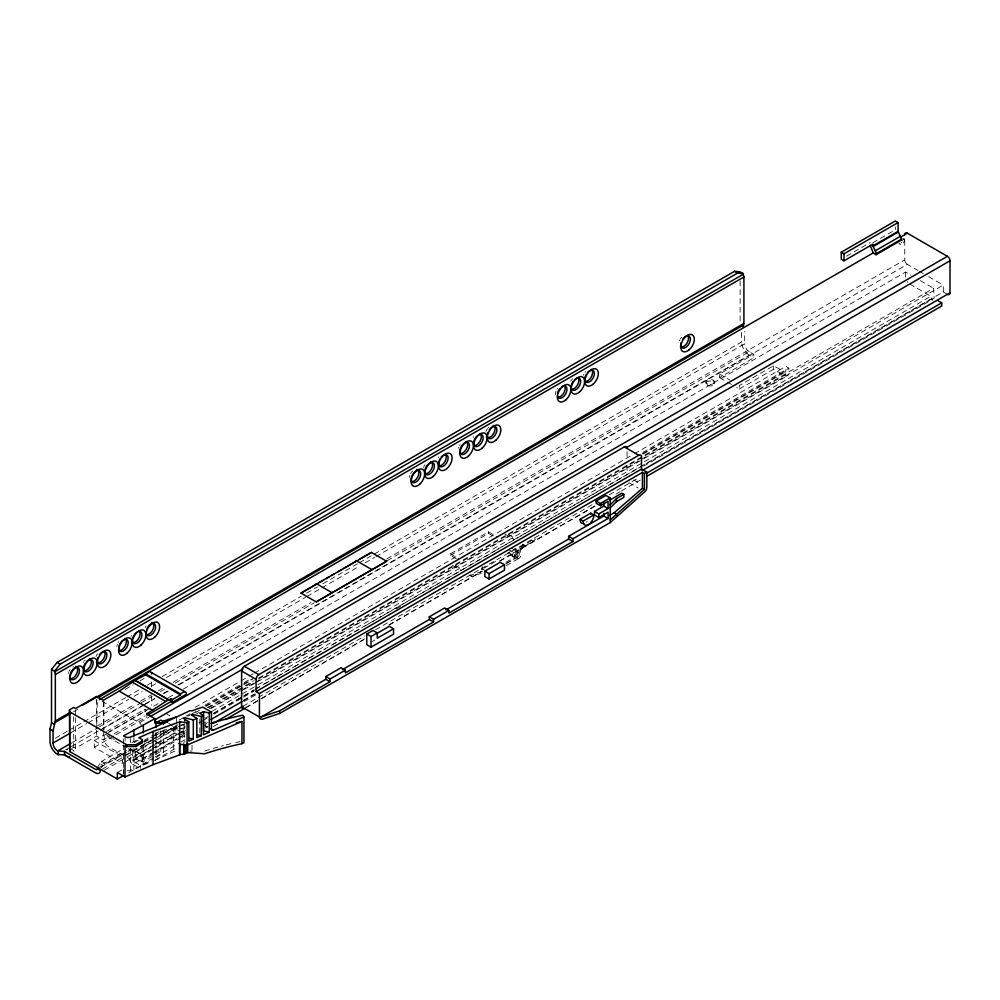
<?xml version="1.0" encoding="UTF-8"?>
<svg xmlns="http://www.w3.org/2000/svg" width="1000" height="1000" viewBox="0 0 1000 1000"><rect width="100%" height="100%" fill="white"/><g stroke="black" fill="none" stroke-linecap="round" stroke-linejoin="round"><path stroke-width="0.75" stroke-dasharray="5 3.75" d="M903.812 238.337A3.45 1.988 -60 0 1 904.262 238.787L904.5 240.375A3.45 1.988 -60 0 1 902.475 243.888A3.45 1.988 -60 0 1 899.912 243.85M97.225 768.037L99.812 763.55L101.8 762.4L104.838 764.163L104.838 763.012L126.475 750.525M101.562 767.55L102.863 765.3L99.812 763.55M514.338 555.1L524.925 544.062L524.925 545.638L514.338 556.675L516.312 557.825A6.037 3.487 60 0 0 520.588 555.363L520.588 548.587L533.337 541.225L535.438 539.138L534.062 538.337L531.975 540.425L519.212 547.8L519.212 554.575A4.088 2.362 60 0 1 516.312 556.237L514.338 555.1L514.338 556.675M163.475 730.225L163.475 752.575L155.975 757.738L155.975 732.163M846.525 256.2L870.212 242.537M872.862 242.763L895.35 229.775L895.35 226.85M73.513 711.812L78.925 708.7M96.737 724.875L97.35 700.837M125.125 689.412L133.075 684.825M139.7 681L146.325 677.175M55.4 738.175L67.562 731.15M68.913 730.375L82.425 722.575M83.775 721.8L125.65 697.625M127 696.838L140.5 689.038M147.262 685.138L154.012 681.237M162.125 676.562L301.25 596.237M306.663 593.112L317.462 586.875M322.875 583.75L357.987 563.475M359.338 562.7L372.85 554.9M374.2 554.113L741.625 341.987L741.625 329.8M70.612 732.913L86.812 723.55M88.162 722.775L128.688 699.375M134.1 696.263L142.2 691.575M151.662 686.125L155.712 683.775M166.513 677.537L305.65 597.212M307 596.438L320.513 588.638M321.863 587.85L359.688 566.013M365.087 562.9L374.55 557.438M375.9 556.663L744.675 343.75L744.675 331.55M97.35 726L135.213 704.137M140.625 701.012L151.45 694.762M158.212 690.863L163.612 687.738M173.088 682.275L311.038 602.625M386.775 558.9L904.75 259.85L904.75 237.638M72.475 742.387L98.138 727.575M99.488 726.787L140.013 703.4M141.375 702.613L152.175 696.375M160.275 691.7L165.688 688.575M175.138 683.112L314.275 602.788M387.225 560.675L749.25 351.662L753.812 354.3L753.812 357.812L719.538 377.612L719.538 374.087L753.812 354.3M65.725 749.812L69.775 747.463M71.125 746.688L100.85 729.525M102.2 728.75L144.075 704.575M145.425 703.787L154.875 698.337M162.987 693.65L168.388 690.537M177.838 685.075L749.25 355.175L753.812 357.812M100.675 730.05L142.562 705.875M143.912 705.088L154.725 698.85M164.188 693.388L168.238 691.05M179.05 684.812L907.35 264.337L918 270.487M71.6 748.35L73.688 747.138L75.562 748.225L96.587 736.087L103.325 739.975L108.713 736.862M106.587 731.425L145.062 709.212L146.888 710.263L109.15 732.05M108.287 732.387L161.55 701.625M168.325 697.725L175.087 693.825M183.2 689.137L905.55 272.087L910.9 275.175M94.325 740.612L122.438 756.838L122.438 763.5L94.325 747.275L94.325 740.612L103.763 735.163M114.1 733.763L145.062 715.875M94.325 747.275L114.55 735.6M115.887 734.825L146.888 716.925L146.888 712.925M102 701.237L139.388 722.825L148.85 717.362M739.338 389.038L773.625 369.25L784.287 375.412A6.463 3.738 60 0 0 788.85 372.775L788.85 368.113L785.812 366.35L785.812 371.012A2.15 1.25 60 0 1 784.287 371.887L773.625 365.737L739.338 385.525L739.338 389.038L736.7 387.512M456.413 558.862L450.425 555.4L450.425 553.825L488.512 531.838L496.887 536.675M450.425 555.4L488.512 533.413L493.3 536.175M101.8 762.4L101.8 761.263L123.425 748.775M134.238 742.525L138.3 740.188M195.075 707.412L239.675 681.65M241.038 680.875L247.787 676.975M249.137 676.188L253.2 673.85M254.55 673.062L633.05 454.538M634.4 453.762L785.812 366.35M144.05 740.387L153.512 734.925M154.863 734.137L160.263 731.025M179.188 720.088L184.6 716.975M185.95 716.188L190 713.85M204.875 705.263L242.725 683.413M244.075 682.625L250.837 678.725M642.862 452.4L788.85 368.113M98.575 767.775L131.05 749.038M143.225 742L151.337 737.312M152.525 736.637L166.225 728.725M187.688 716.325L190.575 714.663M191.75 713.988L197.162 710.863M205.275 706.175L252.8 678.737M642.237 453.9L785.812 371.012M100.838 767.2L126.538 752.362M127.9 751.587L133.3 748.462M144.125 742.212L153.6 736.737M154.95 735.962L169.838 727.375M195.538 712.525L199.587 710.188M206.363 706.275L242.887 685.188M244.237 684.412L252.35 679.725M643.312 454L785.362 372M128.325 748.637L132.338 750.95L136.4 748.612M143.15 744.712L151.263 740.025M152.613 739.25L176.938 725.2M196.425 713.95L199.137 712.387M207.25 707.7L253.95 680.738M258.65 678.025L933.65 288.312L934.112 298.463L643.587 466.188M125.138 755.275L150.738 740.5M152.088 739.712L175 726.488L177.025 727.663L177.025 734.325L175 733.162L152.088 746.388M102.463 769.05L178.15 725.362M208.5 707.837L253.837 681.663M258.55 678.938L788.85 372.775M130.037 748.562L135.275 751.587L177.025 727.663M178.212 726.8L183.575 723.713M209.262 708.888L240.35 690.938M241.7 690.15L253.863 683.125M255.225 682.35L943.3 285.087L943.3 291.938L608.2 485.412M104.35 770.15L125.988 757.65M127.338 756.875L180.1 726.413M181.45 725.638L184.163 724.075M211.213 708.45L242.338 690.487M243.688 689.7L255.863 682.675M257.213 681.9L642.763 459.3M644.112 458.512L787.513 375.725M126.988 747.862L104.237 734.725L104.237 739.325A6.037 3.487 60 0 0 108.5 746.712L129.6 758.9L153.925 744.85M155.275 744.075L179.6 730.025M180.95 729.25L185 726.912M212.025 711.3L256.625 685.562M257.975 684.775L930.913 296.262A4.525 2.612 60 0 0 932.7 300.425M125.138 761.95L150.738 747.163M135.275 751.587L135.275 758.45L177.162 734.262M178.525 733.475L185.275 729.575M213.65 713.2L254.188 689.8M255.538 689.013L606.85 486.188M153.925 757.688L140.412 765.487L132.387 760.562L151.263 749.375M152.613 748.6L176.938 734.55M178.287 733.775L185.037 729.875M205.312 718.175L208.012 716.612M213.412 713.487L253.95 690.088M255.312 689.3L259.363 686.963M264.762 683.85L275.575 677.6M276.925 676.825L293.137 667.463M294.5 666.675L325.575 648.737M332.325 644.837L359.363 629.237M364.762 626.112L410.7 599.587M412.062 598.812L441.788 581.65M447.188 578.525L493.137 552M494.487 551.213L933.65 297.663M132.8 761.087L180.087 733.787M181.438 733L185.5 730.662M199.013 722.862L203.062 720.525M204.412 719.737L207.113 718.188M213.875 714.287L242.25 697.9M243.6 697.125L254.412 690.875M396.3 608.962L401.7 605.837M117.325 772.525L123.55 769.087M129.6 758.9A4.525 2.612 60 0 0 132.8 764.262L177.387 738.512M178.738 737.738L185.5 733.838M201.713 724.475L207.113 721.35M243.6 700.288L254.412 694.05M135.275 758.45L139.388 760.825A3.663 2.112 60 0 0 141.988 759.325L151.438 753.863M152.787 753.088L177.113 739.038M178.463 738.263L185.225 734.362M243.325 700.812L255.487 693.8M141.225 761L153.387 753.975M154.738 753.2L180.413 738.375M181.762 737.6L184.462 736.038M204.737 724.338L207.438 722.775M243.912 701.712L256.075 694.688M142.587 761.95L142.587 755.275L135.887 751.413L135.887 758.075L142.587 761.95L154.3 755.188M155.6 754.438L160.8 751.438L163.475 752.575M155.275 756.912L179.6 742.862M180.95 742.087L185.012 739.75M205.275 728.037L207.975 726.488M243.113 706.2L364.725 635.988M375.538 629.738L593.1 504.137M609.312 494.775L639.038 477.612M128.713 772.6L153.45 759.2M495.6 561.425L482.837 568.8L480.75 569.125L484.212 569.587M513.438 556.725A3.775 2.175 -60 0 1 513.462 552.35L517.188 550.188A3.775 2.175 -60 0 1 517.212 554.55A3.775 2.175 -60 0 1 513.438 556.725L506.887 552.95M245.7 707.537L260.55 698.962M261.9 698.188L364.462 638.975M388.75 624.95L481.863 571.188M499.412 561.062L596.575 504.963M155.275 760.075L176.9 747.588M213.388 726.525L218.787 723.413M245.812 707.8L364.725 639.15M389.05 625.112L482.287 571.275M499.862 561.138L595.8 505.737M616.062 494.038L620.125 491.7M621.475 490.925L640.387 480M505.825 562.3L519.212 554.575M506.55 563.263L518.362 556.438M505.825 563.888L520.588 555.363M372.075 641.675L374.725 640.15M506.213 565.7L519.338 558.125M183.725 742.387L184.312 742.075A4.225 2.438 0 0 0 185.15 741.287M168.625 723.238L173.637 726.775L177.787 724.825M154.475 760.588L176.238 750.425M131.925 742.475L137.475 740.05M127.125 770.625A4.312 2.487 0 0 0 130.588 770.25L151.662 761.725M481.9 571.55L471.6 574.837L471.6 576.425L481.9 573.138M184.338 729L176.65 727.812L164.862 731.538L173.637 737.725A249.913 144.288 0 0 1 177.213 736.137M903 239.037L904.525 239.913M898.838 243.425L900.362 244.312M919.325 271.25L923.325 273.562M928.65 276.637L943.3 285.087M943.3 291.938L947.412 294.312M920.275 280.587L933.65 288.312M909.812 284.075L930.913 296.262M719.538 374.087L730.1 380.188M719.538 377.612L726.137 381.413M727.463 382.175L731.425 384.462M633.638 479.913L640.238 483.725M628.925 482.663L638.162 488M531.975 540.425L533.337 541.225M508.55 534.6L516.1 538.962M504.513 533.85L514.712 539.75M522.375 544.163L524.925 545.638M519.212 547.8L520.588 548.587M514.575 548.675L517.188 550.188M511.438 548.15L517.987 551.925M508.225 549.325L513.462 552.35M508.725 552.737L512.663 555.013M450.425 553.825L458.812 558.663M455.225 565.388L462.788 569.75M452.463 565.375L461.4 570.538M469.05 574.95L471.6 576.425M207.688 727.038L204.625 725.275A249.913 144.288 0 0 1 210.538 723.413M204.513 725.938L206.988 727.362M165.487 713.275L170.837 716.363M155.438 741.5L160.8 744.6M135.887 751.237L142.587 755.113M105.15 734.2L114.312 739.488M132.8 764.262L140.412 768.65M123.55 768.913L123.413 774.2M101.8 761.263L104.838 763.012M905.55 272.087L905.55 276.688A6.037 3.487 60 0 0 905.75 278.337M773.625 365.737L773.625 369.25M740.1 280.975L740.1 322.212M714.55 381.912A4.312 2.487 0 0 1 708.088 384.075A4.312 2.487 0 0 1 708.088 379.762A4.312 2.487 0 0 1 714.55 381.912L714.55 383.5A4.312 2.487 0 0 1 708.088 385.65A4.312 2.487 0 0 1 708.088 381.35A4.312 2.487 0 0 1 714.55 383.5M713.288 380.163L713.288 381.737M707.2 383.675L707.2 385.262M705.938 381.912L705.938 383.5M627.038 451.562L627.038 459.237M627.038 465.363L627.038 474.575M488.512 531.838L488.512 533.413M482.113 566.4L482.113 569.913M199.825 719.163L199.825 732.45M192.025 745.163L192.025 751.15A300.312 97.737 20.5 0 1 194.013 751.287M184.762 723.7L184.762 736.988L183.463 737.537L183.463 724.25M176.65 718.225L176.65 723.7M176.65 725.075L176.65 727.812M175 726.488L175 733.162M173.637 726.775L173.637 751.575M160.8 730.913L160.8 751.438M151.613 681.9L151.613 688.138M151.613 695.925L151.613 705.263M145.062 709.212L145.062 711.875M143.35 745.175L143.35 765.025M141.988 745.6L141.988 759.325M140.412 765.487L140.412 767.6M133.887 737.55L133.887 742.125M133.887 748.238L133.887 769.613M132.338 750.95L132.338 760.3M130.588 738.425L130.588 742.575M130.588 748.363L130.588 770.25M125.075 738.15L125.075 740.913M123.55 738.888L123.55 743.388M123.55 744.887L123.55 774.275M103.938 701.65L103.938 729.975M103.325 701.812L103.325 729.287M103.325 730.812L103.325 739.975M96.587 699.45L96.587 728.45M96.587 729.975L96.587 736.087M75.562 710.062L75.562 716.162M75.562 717.688L75.562 748.225M73.688 716.612L73.688 747.138M902.975 238.612A3.45 1.988 -60 0 1 902.537 240.963M901.675 242.312A3.45 1.988 -60 0 1 901.312 242.688M139.388 722.825A3.663 2.112 60 0 1 141.225 724.75M96.737 701.188A3.663 2.112 60 0 1 97.025 699.987M907.35 264.337A3.663 2.112 60 0 1 904.75 259.85M83.162 662.638A6.787 3.912 -60 0 1 83.737 661.737M84.388 660.913A6.787 3.912 -60 0 1 85.075 660.188M68.288 673.438A6.787 3.912 -60 0 1 68.575 672.463M68.975 671.5A6.787 3.912 -60 0 1 70.025 669.663M72.85 666.975A6.787 3.912 -60 0 1 73.6 666.612M131.037 636.4A6.787 3.912 -60 0 1 131.425 635.438M145.137 627.525A6.787 3.912 -60 0 1 146.2 625.688M116.862 646.237A6.787 3.912 -60 0 1 117.325 644.325M118.212 642.412A6.787 3.912 -60 0 1 118.775 641.513M438.125 457.713A6.787 3.912 -60 0 1 438.7 456.812M423.525 467.537A6.787 3.912 -60 0 1 424.988 464.725M409.35 477.362A6.787 3.912 -60 0 1 409.825 475.45M410.7 473.537A6.787 3.912 -60 0 1 412.612 471.087M485.988 431.475A6.787 3.912 -60 0 1 487.45 428.663M488.088 427.837A6.787 3.912 -60 0 1 488.787 427.113M458.275 448.275A6.787 3.912 -60 0 1 458.562 447.3M459.45 445.4A6.787 3.912 -60 0 1 460.025 444.5M473.162 437.475A6.787 3.912 -60 0 1 473.738 436.587M583.488 375.188A6.787 3.912 -60 0 1 583.888 374.212M584.938 372.375A6.787 3.912 -60 0 1 585.588 371.55M555.6 394.663A6.787 3.912 -60 0 1 556.062 391.012M556.95 389.1A6.787 3.912 -60 0 1 557.525 388.212M570.662 381.188A6.787 3.912 -60 0 1 572.575 378.738M679.463 340.887A6.787 3.912 -60 0 1 679.85 339.913M680.35 338.975A6.787 3.912 -60 0 1 681.562 337.25M510.337 551.275A3.775 2.175 -60 0 1 507.562 553.125M66.6 750A4.312 2.487 0 0 1 67.7 749.538M70.987 749.4A4.312 2.487 0 0 1 73.913 751.375M749.25 355.175A10.775 6.225 60 0 1 741.625 341.987M96 656.637A6.787 3.912 -60 0 1 97.45 653.825M749.25 351.662A6.463 3.738 60 0 1 744.675 343.75M587.163 521.5A7.538 4.35 -60 0 1 586.312 522.238M907.875 282.425A6.037 3.487 60 0 1 907.3 281.688M204.675 751.075A249.913 144.288 0 0 1 223.375 745.588M226.112 744.875A249.913 144.288 0 0 1 234.4 742.85M235.787 742.537A249.913 144.288 0 0 1 239.988 741.612M189.875 751.012A300.863 97.912 20.5 0 1 192.025 751.15M180.85 734.6A249.913 144.288 0 0 1 184.525 733.088"/><path stroke-width="1.5" d="M123.55 775.575L117.325 779.013L117.325 772.525L125 776.963L153.05 764.663L181.225 754.3L184.188 754.3L184.188 745.188M154.875 721.55L157.887 721.825L160.8 720.138L163.475 721.287L160.5 723.325L154.9 723.037L154.9 718.662L123.55 735.888L125.075 736.762A4.312 2.487 0 0 0 130.588 737.038L154.475 727.387L190.238 710.562L192.025 710.837A249.913 144.288 0 0 1 202.712 707.087L211.45 712.138L211.438 729.2A2.163 1.425 -52.2 0 0 213.188 730.212L243.938 717.013L242.812 715.2A249.913 144.288 0 0 0 212.025 722.962M147.975 714.837L170.888 701.6L170.975 698.812L172.338 699.6L180.463 694.912L180.463 693.863L145.662 673.763L145.662 674.812L180.463 694.912M170.888 701.6L172.262 702.4L172.338 699.6M125 776.963L125 745.512L126.688 746.488L135.825 746.488L141.925 742.975L142.162 739.6L138.863 737.688L153.05 731.462L179.713 721.862L187.075 722.6L188.837 721.85L188.837 741.038L193.325 739.112L193.325 719.925L196.825 718.413L196.825 737.613L201.3 735.688L201.3 716.5L203.425 715.588L203.425 734.775L209.288 732.262L209.288 713.075L211.45 712.138M141.925 742.975L142.162 739.6M184.188 754.3L186.988 752.638A6.412 2.087 20.5 0 1 187.725 752.638A295.625 96.213 20.5 0 1 204.5 753.825A245.875 141.95 0 0 1 241.962 743.675L243.938 742.825L243.938 717.013M743.15 273.575L737.575 273.075L60.15 664.188L54.575 671.125L55.338 674.538L55.338 720.975L53.05 730.863L53.05 743.05A6.463 3.738 60 0 0 57.613 750.962L64.45 751.4L95.7 769.438A2.15 1.25 60 0 0 97.225 768.562L100.275 770.312A6.463 3.738 60 0 1 95.7 772.962L64.45 754.912L57.613 754.488A10.775 6.225 60 0 1 50 741.287L50 729.1L51.525 722.825L51.525 669.375L57.1 662.438L734.525 271.325L740.1 271.825L743.15 273.575L743.913 276.988L743.913 323.425L743.15 327.025M610.15 520.013L644.425 489.412L644.425 473.55L646.838 472.163L646.838 487.537M646.75 488.425A3.875 2.237 -60 0 1 644.762 491.812L610.275 522.55L279.625 713.462L262.913 719.025M610.15 507.925L616.525 501.6L623.85 497.375L623.85 494.312L616.525 498.537L610.15 504.862M609.412 515.513L614.113 512.8L642.438 488.275L642.438 472.413L644.425 473.55M117.325 779.013L69.725 751.538L69.5 709.862L73.688 707.45L75.562 708.525L96.587 696.388L103.325 700.288L119.162 691.137L135.2 680.325L168.912 700L170.975 698.812M154.9 718.662L146.637 713.9L168.637 699.638M301.025 593.088L371.4 552.45L386.637 561.25L316.25 601.888L301.025 593.088L316.95 583.888M316.25 601.888L386.637 561.25M54.575 671.875L743.15 274.325M55.338 674.538L743.913 276.988M876.075 254.713L876.075 253.837A4.95 2.862 60 0 0 875.288 250.812L873.012 246.262L872.95 244.112L844.013 260.825L841.263 259.237L841.263 252.213L895.35 220.987L898.088 222.562L898.112 231.612L900.413 236.3A4.95 2.862 60 0 1 901.213 239.325L901.213 240.2L876.075 254.713L873.337 253.125L871.012 247.312A4.95 2.862 60 0 1 870.337 245.463M841.263 252.213L844.013 253.787L898.088 222.562M872.95 245.875L898.088 231.363M873.125 246.537L898.263 232.025M55.338 720.975L70.213 712.387M82.387 705.35L743.913 323.425M54.575 722.75L70.8 713.375M97.863 697.763L743.15 325.2M875.288 250.812L900.413 236.3M99.325 699.688L873.562 252.688M900.588 237.087L907.35 233.188L947.412 256.312A3.663 2.112 60 0 1 950 260.8L950 292.825A3.663 2.112 60 0 1 947.812 294.513M145.662 673.763L149.637 671.462L186.375 692.675L186.425 694.212L172.262 702.4M135.2 680.325L145.662 674.812M876.075 253.837L901.213 239.325M319.613 582.35L323.6 580.05M326.25 578.525L328.913 576.987M331.562 575.45L334.212 573.925M338.2 571.625L340.863 570.087M343.512 568.55L356.8 560.887M359.45 559.35L371.4 552.45M53.05 743.05L70.612 732.913M57.613 750.962L71.125 743.175M180.463 693.863L184.45 691.562M150.2 716.587L947.412 256.312M243.925 708.525A3.875 2.237 -60 0 1 241.612 706.725L241.612 671.012A3.875 2.237 -60 0 1 244.363 666.275L624.3 446.912A3.875 2.237 -60 0 1 626.9 447.6M154.963 719.812L243 668.988M626.912 447.337L950 260.8M69.5 709.862L69.725 711.85L126.688 744.737L135.825 744.737L141.925 741.213M258.825 674.625L638.763 455.275A3.875 2.237 -60 0 1 641.513 456.85L641.513 469.075L256.087 691.6L256.087 679.375A3.875 2.237 -60 0 1 258.825 674.625L244.363 666.275M210.9 719.538L241.975 701.6M641.925 470.688L950 292.825M256.087 691.6L259.438 693.538L642.438 472.413M445.962 609.888L568.625 539.062L568.625 536.325L572.9 538.787L608.075 518.475L608.075 512.163L598.787 517.525L594.525 515.062L594.525 511.45L598.787 513.925L608.075 508.562L608.075 501.312L600.462 505.712L596.188 503.25L596.188 501.012L605.875 495.412L610.15 497.875L610.275 522.55M366.775 634.038L372.987 630.45L377.262 632.913L377.262 638.188L393.55 628.787L393.55 634.2L371.037 647.188L366.775 644.725L366.775 634.038L371.037 636.5L377.262 632.913M213.388 723.363L243.113 706.2M647.15 472.925L941.725 302.85L941.725 306.025L647.15 476.1M225.55 719.5L244.462 708.587M596.188 501.012L600.462 503.475L610.15 497.875M376.75 633.55L389.275 626.325L393.55 628.787M484.837 571.15L500.2 562.288L504.462 564.75L504.462 570.163L489.113 579.025L484.837 576.562L484.837 571.15L489.113 573.612L504.462 564.75M609.875 500.087L621.875 493.162L623.85 494.312M580.125 519.312L590.763 513.175L593.812 514.925A7.538 4.35 -60 0 1 588.5 524.575A7.538 4.35 -60 0 1 583.175 521.075L580.125 519.312A7.538 4.35 -60 0 0 582.2 523.413M594.525 511.45L603.812 506.1L608.075 508.562M583.175 521.075L593.812 514.925M262 719.212A4.037 2.85 -45 0 1 260.688 719.025A3.875 2.737 -45 0 1 259.6 717.925L325.788 679.275L325.788 676.562L341.087 667.725L345.363 670.188L345.363 672.887L433.562 621.962L433.562 619.263L448.875 610.425L448.875 613.125L572.9 541.525L572.9 538.787M342.425 669.663L429.3 619.5L429.3 616.8L444.613 607.962L448.875 610.425M568.625 536.325L603.812 516.013L608.075 518.475M325.788 676.562L330.05 679.025L345.363 670.188M259.438 693.538L259.438 717.013A3.875 2.237 -60 0 0 259.475 717.55L279.625 710.85L330.05 681.737L330.05 679.025M193.325 719.925L184.762 717.788L183.463 718.35L188.837 721.85M209.288 713.075L203.575 711.65L199.825 713.25L203.425 715.588M179.713 721.862L179.638 755.062L179.638 744.325L187.075 745.075L241.962 721.513L241.962 743.675M164.862 723.325L164.862 720.588L176.65 716.862M201.3 716.5L192.738 714.362L191.438 714.925L196.825 718.413M209.288 732.262L203.575 730.837L203.575 711.65M197.025 734.625L201.3 735.688M189.037 738.05L193.325 739.112M937.925 300.663L941.725 302.85M734.525 271.325L737.575 273.075M624.3 446.912L638.763 455.275M641.513 469.075L646.838 472.163M642.438 488.275L644.425 489.412M614.113 512.8L616.213 514.012M568.625 539.062L572.9 541.525M356.163 560.525L371.4 569.325M429.3 616.8L433.562 619.263M429.3 619.5L433.562 621.962M316.25 583.575L331.488 592.362M325.788 679.275L330.05 681.737M241.612 671.012L256.087 679.375M241.612 706.725L259.438 717.013M135.463 680.7L168.912 700M132.162 682.075L165.6 701.388M210.738 728.8L213.188 730.212M119.162 691.137L152.613 710.45M57.1 662.438L60.15 664.188M157.887 721.825L160.5 723.325M51.525 669.375L54.575 671.125M51.525 722.825L54.575 724.587M50 729.1L53.05 730.863M164.862 720.588L167.375 722.35M151.575 672.575L151.613 674.112M844.013 253.787L844.013 260.825M616.525 498.537L616.525 501.6M616.525 513.575L616.525 516.263M603.812 503.2L603.812 506.1M603.812 513.488L603.812 516.013M600.462 503.475L600.462 505.712M598.787 513.925L598.787 517.525M489.113 573.612L489.113 579.025M371.037 636.5L371.037 647.188M279.625 710.85L279.625 713.462M187.725 743.713L187.725 752.638M187.075 722.6L187.075 745.075M186.988 743.925L186.988 752.638M185.425 744.762L185.425 753.562M184.762 717.788L184.762 720.738M183.725 743.875L183.725 754.3M163.475 721.287L163.475 724.262M155.975 723.138L155.975 727.65M153.05 731.462L153.05 764.663M143.35 725.325L143.35 732.962M135.825 744.737L135.825 746.488M133.887 729.912L133.887 736.025M126.688 744.737L126.688 746.488M69.725 711.85L69.725 751.538M64.45 751.4L64.45 754.912M58.25 751.338L58.25 754.85M904.75 234.688A3.663 2.112 60 0 1 907.35 233.188M413.75 472.875A6.787 3.912 -60 0 1 420.562 472.438A6.787 3.912 -60 0 1 416.175 481.938A6.787 3.912 -60 0 1 411.188 478.425M411.362 477.475A6.787 3.912 -60 0 1 412.038 475.538M412.525 474.6A6.787 3.912 -60 0 1 413.1 473.7M429.637 463.1A6.787 3.912 -60 0 1 434.4 466.463A6.787 3.912 -60 0 1 428.638 474.637A6.787 3.912 -60 0 1 425.075 469.562M425.363 468.587A6.787 3.912 -60 0 1 425.75 467.625M426.238 466.675A6.787 3.912 -60 0 1 426.812 465.788M427.45 464.963A6.787 3.912 -60 0 1 428.888 463.6M74.675 668.025A6.787 3.912 -60 0 1 79.45 671.388A6.787 3.912 -60 0 1 73.688 679.562A6.787 3.912 -60 0 1 70.113 674.488M70.4 673.525A6.787 3.912 -60 0 1 70.8 672.55M71.287 671.612A6.787 3.912 -60 0 1 71.862 670.713M72.5 669.887A6.787 3.912 -60 0 1 73.925 668.525M75.675 666.4A6.787 3.912 -60 0 1 76.5 674A6.787 3.912 -60 0 1 69.463 678.388M86.213 661.975A6.787 3.912 -60 0 1 93.125 662.05A6.787 3.912 -60 0 1 87.638 671.562A6.787 3.912 -60 0 1 84.113 665.6M84.513 664.638A6.787 3.912 -60 0 1 85 663.7M99.275 654.887A6.787 3.912 -60 0 1 106.487 652.95A6.787 3.912 -60 0 1 103.1 662.575A6.787 3.912 -60 0 1 97.3 660.512M97.537 658.662A6.787 3.912 -60 0 1 97.825 657.688M89.388 658.487A6.787 3.912 -60 0 1 90.45 665.612A6.787 3.912 -60 0 1 83.737 670.713M150.85 624.05A6.787 3.912 -60 0 1 155.638 627.112A6.787 3.912 -60 0 1 150.35 635.388A6.787 3.912 -60 0 1 146.113 631.462M146.575 629.55A6.787 3.912 -60 0 1 146.962 628.575M147.463 627.638A6.787 3.912 -60 0 1 148.025 626.737M148.675 625.913A6.787 3.912 -60 0 1 150.1 624.55M151.838 622.425A6.787 3.912 -60 0 1 152.9 629.55A6.787 3.912 -60 0 1 146.2 634.65M135.65 633.1A6.787 3.912 -60 0 1 141.838 633.65A6.787 3.912 -60 0 1 137.637 642.725A6.787 3.912 -60 0 1 132.338 640.275M132.575 638.425A6.787 3.912 -60 0 1 132.863 637.463M133.262 636.487A6.787 3.912 -60 0 1 133.75 635.55M134.312 634.65A6.787 3.912 -60 0 1 134.963 633.825M138.7 630.575A6.787 3.912 -60 0 1 138.425 638.862A6.787 3.912 -60 0 1 131.425 641.95M120.612 642.575A6.787 3.912 -60 0 1 128.062 641.312A6.787 3.912 -60 0 1 122.925 651.225A6.787 3.912 -60 0 1 119.15 645.375M119.55 644.412A6.787 3.912 -60 0 1 120.037 643.462M124.987 638.488A6.787 3.912 -60 0 1 125.25 645.863A6.787 3.912 -60 0 1 118.775 650.475M441.163 457.038A6.787 3.912 -60 0 1 448.088 457.113A6.787 3.912 -60 0 1 442.587 466.625A6.787 3.912 -60 0 1 439.062 460.675M439.462 459.712A6.787 3.912 -60 0 1 439.95 458.762M445.788 454.688A6.787 3.912 -60 0 1 444.637 462.075A6.787 3.912 -60 0 1 438.7 465.775M430.625 461.475A6.787 3.912 -60 0 1 431.45 469.075A6.787 3.912 -60 0 1 424.412 473.462M416.912 469.387A6.787 3.912 -60 0 1 417.75 476.987A6.787 3.912 -60 0 1 410.7 481.375M489.275 429.725A6.787 3.912 -60 0 1 496.475 427.788A6.787 3.912 -60 0 1 493.088 437.425A6.787 3.912 -60 0 1 487.3 435.35M487.525 433.5A6.787 3.912 -60 0 1 487.812 432.525M475.562 437.638A6.787 3.912 -60 0 1 483.013 436.388A6.787 3.912 -60 0 1 477.875 446.287A6.787 3.912 -60 0 1 474.113 440.45M474.5 439.475A6.787 3.912 -60 0 1 474.988 438.537M479.95 433.562A6.787 3.912 -60 0 1 480.2 440.925A6.787 3.912 -60 0 1 473.738 445.55M493.088 425.412A6.787 3.912 -60 0 1 494.15 432.537A6.787 3.912 -60 0 1 487.45 437.638M486.875 437.4A6.787 3.912 -60 0 1 486.388 437.025M462.488 444.725A6.787 3.912 -60 0 1 469.363 444.55A6.787 3.912 -60 0 1 464.425 454.087A6.787 3.912 -60 0 1 460.112 449.325M460.4 448.363A6.787 3.912 -60 0 1 461.85 445.55M466.238 441.475A6.787 3.912 -60 0 1 466.238 449.312A6.787 3.912 -60 0 1 459.45 453.225M587.413 372.612A6.787 3.912 -60 0 1 594.388 373.225A6.787 3.912 -60 0 1 587.875 382.45A6.787 3.912 -60 0 1 586.2 374.325M591.163 369.35A6.787 3.912 -60 0 1 591.163 377.188A6.787 3.912 -60 0 1 584.375 381.112M574.4 379.787A6.787 3.912 -60 0 1 580.65 380.863A6.787 3.912 -60 0 1 575.375 390A6.787 3.912 -60 0 1 571.312 385.125M571.6 384.15A6.787 3.912 -60 0 1 572 383.188M572.487 382.238A6.787 3.912 -60 0 1 573.062 381.35M577.938 377.65A6.787 3.912 -60 0 1 577.175 385.562A6.787 3.912 -60 0 1 570.662 389.025M561.425 387.075A6.787 3.912 -60 0 1 566.912 388.512A6.787 3.912 -60 0 1 562.925 397.163A6.787 3.912 -60 0 1 557.425 395.725M557.425 393.988A6.787 3.912 -60 0 1 559.987 388.438M564.225 385.562A6.787 3.912 -60 0 1 563.737 393.025A6.787 3.912 -60 0 1 557.525 397.175M684.812 336.95A6.787 3.912 -60 0 1 690.362 339.212A6.787 3.912 -60 0 1 684.812 347.887A6.787 3.912 -60 0 1 681 342.912M682.75 339.125A6.787 3.912 -60 0 1 684.087 337.575M687.625 335.438A6.787 3.912 -60 0 1 686.85 343.35A6.787 3.912 -60 0 1 680.35 346.812M104.55 651.7A6.787 3.912 -60 0 1 103.387 659.1A6.787 3.912 -60 0 1 97.45 662.788M96.875 662.562A6.787 3.912 -60 0 1 96.388 662.175M69.65 756.888A4.312 2.487 0 0 1 65.812 755.525M65.55 755.163A4.312 2.487 0 0 1 65.338 754.4M590.763 513.175A7.538 4.35 -60 0 1 590.75 514.188M583.737 523.475A7.538 4.35 -60 0 1 582.925 523.538M236.25 722.775A245.875 141.95 0 0 1 241.962 721.513M419.663 484.25A9.588 5.537 -60 0 0 422.7 469.4A9.588 5.537 -60 0 0 411.35 479.45A9.588 5.537 -60 0 0 419.663 484.25M433.363 476.325A9.588 5.537 -60 0 0 436.413 461.475A9.588 5.537 -60 0 0 425.062 471.538A9.588 5.537 -60 0 0 433.363 476.325M105.838 665.425A9.588 5.537 -60 0 0 108.875 650.575A9.588 5.537 -60 0 0 97.537 660.638A9.588 5.537 -60 0 0 105.838 665.425M92.125 673.35A9.588 5.537 -60 0 0 95.162 658.487A9.588 5.537 -60 0 0 83.825 668.55A9.588 5.537 -60 0 0 92.125 673.35M78.412 681.263A9.588 5.537 -60 0 0 81.45 666.413A9.588 5.537 -60 0 0 70.113 676.462A9.588 5.537 -60 0 0 78.412 681.263M154.588 637.288A9.588 5.537 -60 0 0 157.625 622.438A9.588 5.537 -60 0 0 146.287 632.487A9.588 5.537 -60 0 0 154.588 637.288M140.875 645.2A9.588 5.537 -60 0 0 143.912 630.35A9.588 5.537 -60 0 0 132.575 640.4A9.588 5.537 -60 0 0 140.875 645.2M127.163 653.112A9.588 5.537 -60 0 0 130.2 638.263A9.588 5.537 -60 0 0 118.863 648.325A9.588 5.537 -60 0 0 127.163 653.112M447.075 468.413A9.588 5.537 -60 0 0 450.112 453.562A9.588 5.537 -60 0 0 438.775 463.625A9.588 5.537 -60 0 0 447.075 468.413M482.113 448.188A9.588 5.537 -60 0 0 485.163 433.338A9.588 5.537 -60 0 0 473.812 443.387A9.588 5.537 -60 0 0 482.113 448.188M495.825 440.262A9.588 5.537 -60 0 0 498.862 425.412A9.588 5.537 -60 0 0 487.525 435.475A9.588 5.537 -60 0 0 495.825 440.262M468.413 456.1A9.588 5.537 -60 0 0 471.45 441.25A9.588 5.537 -60 0 0 460.1 451.312A9.588 5.537 -60 0 0 468.413 456.1M593.325 383.975A9.588 5.537 -60 0 0 596.362 369.125A9.588 5.537 -60 0 0 585.025 379.188A9.588 5.537 -60 0 0 593.325 383.975M579.612 391.9A9.588 5.537 -60 0 0 582.65 377.038A9.588 5.537 -60 0 0 571.312 387.1A9.588 5.537 -60 0 0 579.612 391.9M565.9 399.812A9.588 5.537 -60 0 0 568.95 384.963A9.588 5.537 -60 0 0 557.6 395.012A9.588 5.537 -60 0 0 565.9 399.812M689.3 349.675A9.588 5.537 -60 0 0 692.337 334.825A9.588 5.537 -60 0 0 681 344.888A9.588 5.537 -60 0 0 689.3 349.675"/></g></svg>
